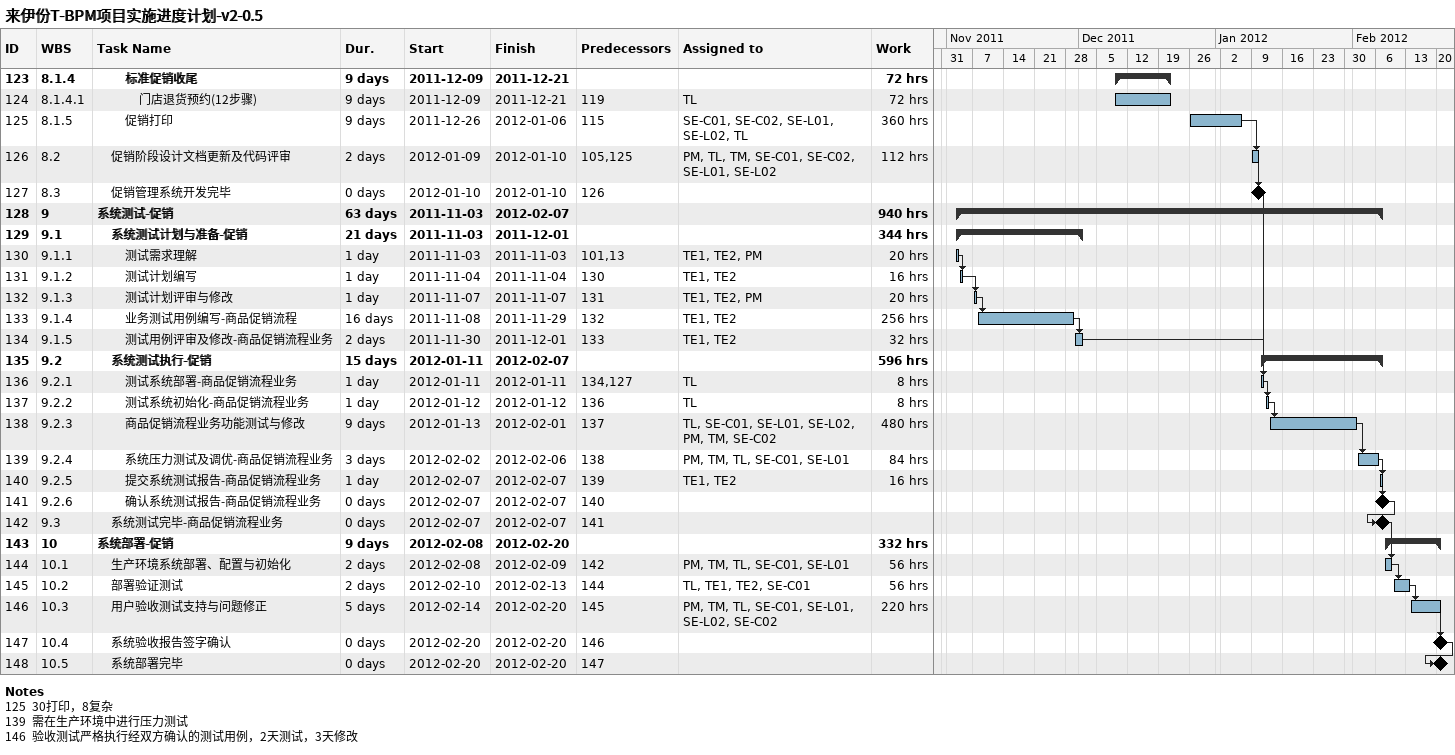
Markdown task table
来伊份T-BPM项目实施进度计划-v2-0.5

| ID | WBS | Task | Duration | Start | Finish | Predecessors | Resources | Work (h) |
|---|---|---|---|---|---|---|---|---|
| 123 | 8.1.4 | **标准促销收尾** | 9d | 2011-12-09 | 2011-12-21 |  |  | 72 |
| 124 | 8.1.4.1 | 门店退货预约(12步骤) | 9d | 2011-12-09 | 2011-12-21 | 119 | TL | 72 |
| 125 | 8.1.5 | 促销打印 | 9d | 2011-12-26 | 2012-01-06 | 115 | SE-C01, SE-C02, SE-L01, SE-L02, TL | 360 |
| 126 | 8.2 | 促销阶段设计文档更新及代码评审 | 2d | 2012-01-09 | 2012-01-10 | 105, 125 | PM, TL, TM, SE-C01, SE-C02, SE-L01, SE-L02 | 112 |
| 127 | 8.3 | 促销管理系统开发完毕 | 0d | 2012-01-10 | 2012-01-10 | 126 |  |  |
| 128 | 9 | **系统测试-促销** | 63d | 2011-11-03 | 2012-02-07 |  |  | 940 |
| 129 | 9.1 | **系统测试计划与准备-促销** | 21d | 2011-11-03 | 2011-12-01 |  |  | 344 |
| 130 | 9.1.1 | 测试需求理解 | 1d | 2011-11-03 | 2011-11-03 | 101, 13 | TE1, TE2, PM | 20 |
| 131 | 9.1.2 | 测试计划编写 | 1d | 2011-11-04 | 2011-11-04 | 130 | TE1, TE2 | 16 |
| 132 | 9.1.3 | 测试计划评审与修改 | 1d | 2011-11-07 | 2011-11-07 | 131 | TE1, TE2, PM | 20 |
| 133 | 9.1.4 | 业务测试用例编写-商品促销流程 | 16d | 2011-11-08 | 2011-11-29 | 132 | TE1, TE2 | 256 |
| 134 | 9.1.5 | 测试用例评审及修改-商品促销流程业务 | 2d | 2011-11-30 | 2011-12-01 | 133 | TE1, TE2 | 32 |
| 135 | 9.2 | **系统测试执行-促销** | 15d | 2012-01-11 | 2012-02-07 |  |  | 596 |
| 136 | 9.2.1 | 测试系统部署-商品促销流程业务 | 1d | 2012-01-11 | 2012-01-11 | 134, 127 | TL | 8 |
| 137 | 9.2.2 | 测试系统初始化-商品促销流程业务 | 1d | 2012-01-12 | 2012-01-12 | 136 | TL | 8 |
| 138 | 9.2.3 | 商品促销流程业务功能测试与修改 | 9d | 2012-01-13 | 2012-02-01 | 137 | TL, SE-C01, SE-L01, SE-L02, PM, TM, SE-C02 | 480 |
| 139 | 9.2.4 | 系统压力测试及调优-商品促销流程业务 | 3d | 2012-02-02 | 2012-02-06 | 138 | PM, TM, TL, SE-C01, SE-L01 | 84 |
| 140 | 9.2.5 | 提交系统测试报告-商品促销流程业务 | 1d | 2012-02-07 | 2012-02-07 | 139 | TE1, TE2 | 16 |
| 141 | 9.2.6 | 确认系统测试报告-商品促销流程业务 | 0d | 2012-02-07 | 2012-02-07 | 140 |  |  |
| 142 | 9.3 | 系统测试完毕-商品促销流程业务 | 0d | 2012-02-07 | 2012-02-07 | 141 |  |  |
| 143 | 10 | **系统部署-促销** | 9d | 2012-02-08 | 2012-02-20 |  |  | 332 |
| 144 | 10.1 | 生产环境系统部署、配置与初始化 | 2d | 2012-02-08 | 2012-02-09 | 142 | PM, TM, TL, SE-C01, SE-L01 | 56 |
| 145 | 10.2 | 部署验证测试 | 2d | 2012-02-10 | 2012-02-13 | 144 | TL, TE1, TE2, SE-C01 | 56 |
| 146 | 10.3 | 用户验收测试支持与问题修正 | 5d | 2012-02-14 | 2012-02-20 | 145 | PM, TM, TL, SE-C01, SE-L01, SE-L02, SE-C02 | 220 |
| 147 | 10.4 | 系统验收报告签字确认 | 0d | 2012-02-20 | 2012-02-20 | 146 |  |  |
| 148 | 10.5 | 系统部署完毕 | 0d | 2012-02-20 | 2012-02-20 | 147 |  |  |

Notes
- 125: 30打印，8复杂
- 139: 需在生产环境中进行压力测试
- 146: 验收测试严格执行经双方确认的测试用例，2天测试，3天修改
